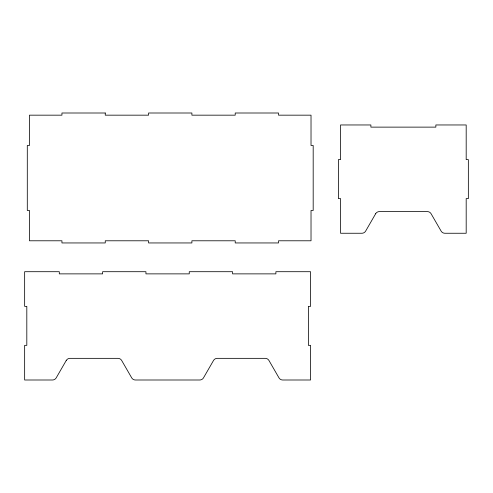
<?xml version="1.0" encoding="UTF-8"?>
<svg xmlns="http://www.w3.org/2000/svg" width="493" height="493" viewBox="0 0 493 493"><rect width="100%" height="100%" fill="white"/><g stroke="black" fill="none" stroke-linecap="round" stroke-linejoin="round"><path stroke-width="0.74" d="M66.228 360.506L56.22 377.835A4.332 4.332 0 0 1 52.474 379.998L24.65 379.998L24.65 345.346L26.813 345.346L26.813 306.363L24.65 306.363L24.65 271.705L59.302 271.705L59.302 273.874L102.624 273.874L102.624 271.705L145.94 271.705L145.94 273.874L189.257 273.874L189.257 271.705L232.573 271.705L232.573 273.874L275.889 273.874L275.889 271.705L310.547 271.705L310.547 306.363L308.378 306.363L308.378 345.346L310.547 345.346L310.547 379.998L282.723 379.998A4.332 4.332 0 0 1 278.97 377.835L268.968 360.506A4.332 4.332 0 0 0 265.216 358.343L217.259 358.343A4.332 4.332 0 0 0 213.506 360.506L203.504 377.835A4.332 4.332 0 0 1 199.751 379.998L135.446 379.998A4.332 4.332 0 0 1 131.693 377.835L121.691 360.506A4.332 4.332 0 0 0 117.938 358.343L69.975 358.343A4.332 4.332 0 0 0 66.228 360.506M375.641 213.759L365.64 231.088A4.332 4.332 0 0 1 361.887 233.251L340.564 233.251L340.564 198.599L338.395 198.599L338.395 159.615L340.564 159.615L340.564 124.963L370.884 124.963L370.884 127.126L435.861 127.126L435.861 124.963L466.187 124.963L466.187 159.615L468.35 159.615L468.35 198.599L466.187 198.599L466.187 233.251L444.859 233.251A4.332 4.332 0 0 1 441.112 231.088L431.104 213.759A4.332 4.332 0 0 0 427.357 211.596L379.394 211.596A4.332 4.332 0 0 0 375.641 213.759M105.262 113.002L61.945 113.002L61.945 115.165L29.457 115.165L29.457 145.484L27.294 145.484L27.294 210.462L29.457 210.462L29.457 240.787L61.945 240.787L61.945 242.95L105.262 242.95L105.262 240.787L148.578 240.787L148.578 242.95L191.894 242.95L191.894 240.787L235.216 240.787L235.216 242.95L278.533 242.95L278.533 240.787L311.021 240.787L311.021 210.462L313.184 210.462L313.184 145.484L311.021 145.484L311.021 115.165L278.533 115.165L278.533 113.002L235.216 113.002L235.216 115.165L191.894 115.165L191.894 113.002L148.578 113.002L148.578 115.165L105.262 115.165L105.262 113.002"/></g></svg>
